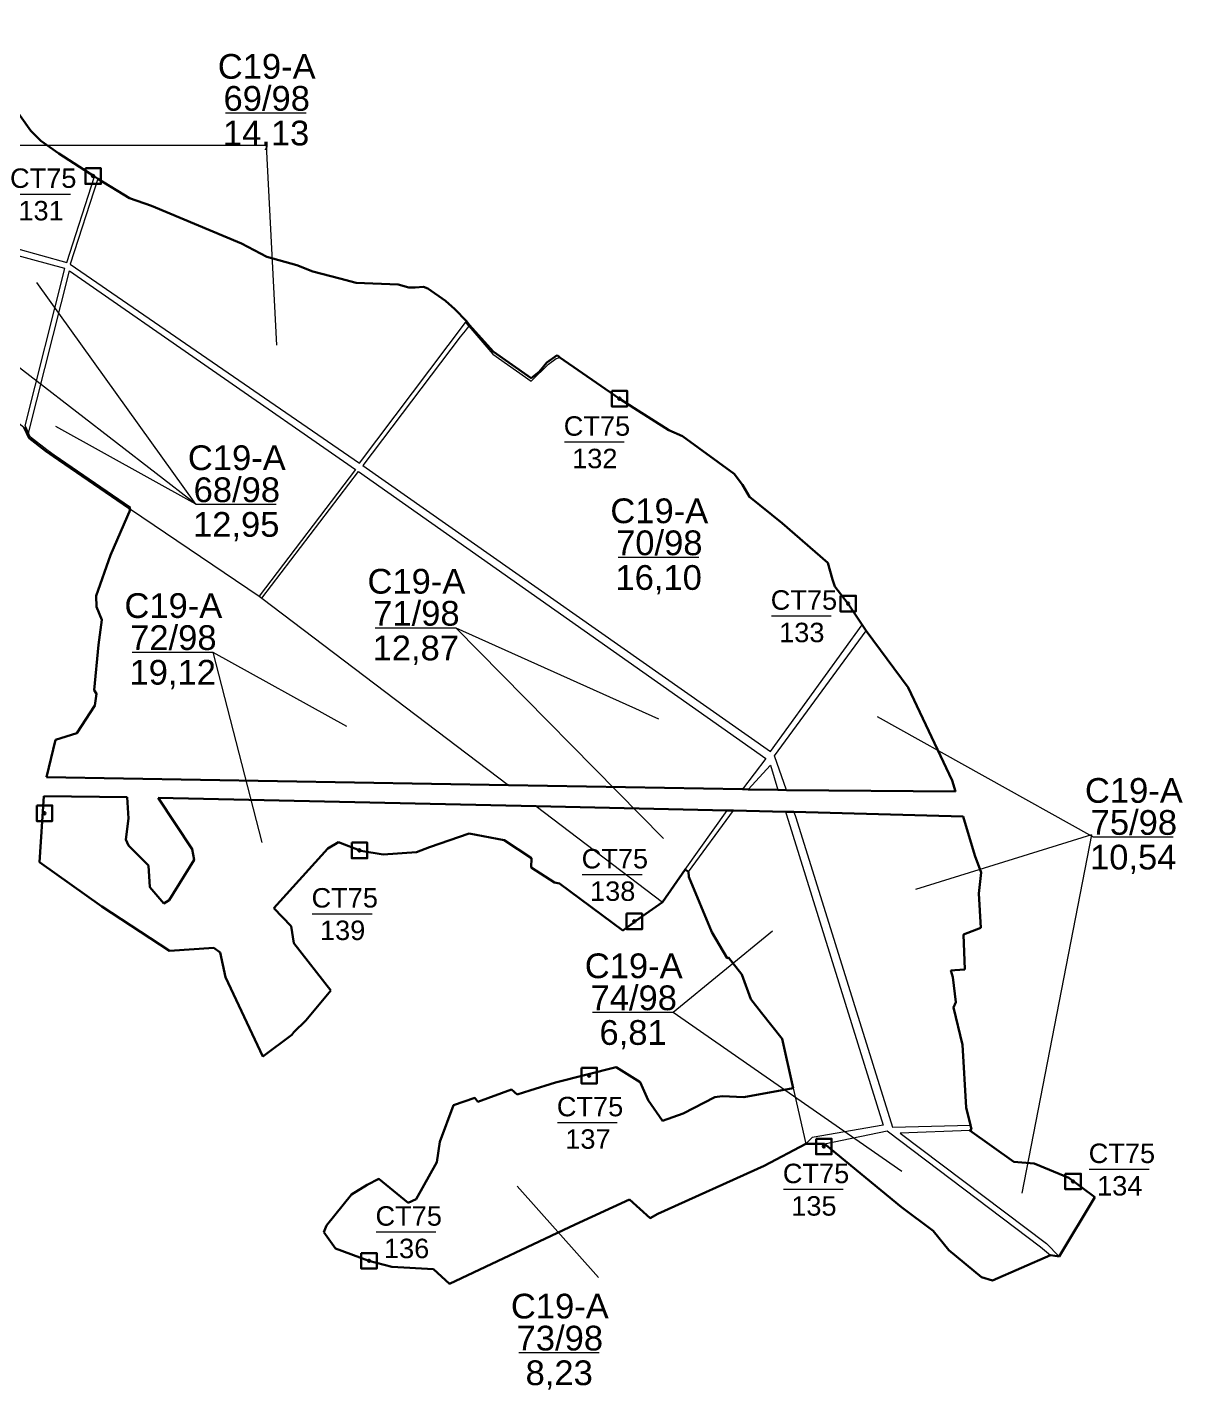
# Model space of a CAD drawing. Header units: metres. Extents: x 396697 to 401076, y 1541241 to 1544822.
# Drawn here: x 399590 to 401076, y 1542945 to 1544696 of the extents above; entities that cross this region are included whole.
import ezdxf
from ezdxf.enums import TextEntityAlignment as Align

# ---------------------------------------------------------------- set-up
doc = ezdxf.new("R2010")
doc.units = ezdxf.units.M
doc.header["$MEASUREMENT"] = 0
doc.layers.add('RanhOne', color=1, linetype='Continuous', lineweight=0)
doc.styles.add('Style-Arial', font='arial.ttf')
doc.styles.add('Style-vnarial', font='vnarial.shx')

# ---------------------------------------------------------------- blocks, each defined once
blk = doc.blocks.new('*U0')
at = {"color": 0, "linetype": 'Continuous', "lineweight": -2, "ltscale": 10, "flags": 128}
blk.add_lwpolyline([(-150, 150), (150, 150), (150, -150), (-150, -150), (-150, 150)], close=True, dxfattribs=at)
at = {"color": 0, "linetype": 'Continuous', "lineweight": -2, "ltscale": 10}
blk.add_circle((-0.02828, 0.016065), 22.5, dxfattribs=at)
blk = doc.blocks.new('*U37')
at = {"layer": 'RanhOne', "color": 3, "linetype": 'Continuous', "lineweight": 13}
blk.add_line((-61.590481, 0.735993), (61.441778, 0.735993), dxfattribs=at)
at = {"layer": 'RanhOne', "color": 3, "linetype": 'Continuous', "lineweight": 13, "style": 'Style-vnarial'}
for s, p in [('CT75', (-62.927429, 13.404383)), ('131', (-45.630649, -53.404347))]:
    blk.add_text(s, height=40, dxfattribs=at).set_placement(p)
blk = doc.blocks.new('*U38')
at = {"layer": 'RanhOne', "color": 3, "linetype": 'Continuous', "lineweight": 13}
blk.add_line((-61.590481, 0.735993), (61.441778, 0.735993), dxfattribs=at)
at = {"layer": 'RanhOne', "color": 3, "linetype": 'Continuous', "lineweight": 13, "style": 'Style-vnarial'}
for s, p in [('CT75', (-62.927429, 13.404383)), ('133', (-45.630649, -53.404347))]:
    blk.add_text(s, height=40, dxfattribs=at).set_placement(p)
blk = doc.blocks.new('*U39')
at = {"layer": 'RanhOne', "color": 3, "linetype": 'Continuous', "lineweight": 13}
blk.add_line((-61.590481, 0.735993), (61.441778, 0.735993), dxfattribs=at)
at = {"layer": 'RanhOne', "color": 3, "linetype": 'Continuous', "lineweight": 13, "style": 'Style-vnarial'}
for s, p in [('CT75', (-62.927429, 13.404383)), ('134', (-45.630649, -53.404347))]:
    blk.add_text(s, height=40, dxfattribs=at).set_placement(p)
blk = doc.blocks.new('*U40')
at = {"layer": 'RanhOne', "color": 3, "linetype": 'Continuous', "lineweight": 13}
blk.add_line((-61.590481, 0.735993), (61.441778, 0.735993), dxfattribs=at)
at = {"layer": 'RanhOne', "color": 3, "linetype": 'Continuous', "lineweight": 13, "style": 'Style-vnarial'}
for s, p in [('CT75', (-62.927429, 13.404383)), ('135', (-45.630649, -53.404347))]:
    blk.add_text(s, height=40, dxfattribs=at).set_placement(p)
blk = doc.blocks.new('*U41')
at = {"layer": 'RanhOne', "color": 3, "linetype": 'Continuous', "lineweight": 13}
blk.add_line((-61.590481, 0.735993), (61.441778, 0.735993), dxfattribs=at)
at = {"layer": 'RanhOne', "color": 3, "linetype": 'Continuous', "lineweight": 13, "style": 'Style-vnarial'}
for s, p in [('CT75', (-62.927429, 13.404383)), ('136', (-45.630649, -53.404347))]:
    blk.add_text(s, height=40, dxfattribs=at).set_placement(p)
blk = doc.blocks.new('*U42')
at = {"layer": 'RanhOne', "color": 3, "linetype": 'Continuous', "lineweight": 13}
blk.add_line((-61.590481, 0.735993), (61.441778, 0.735993), dxfattribs=at)
at = {"layer": 'RanhOne', "color": 3, "linetype": 'Continuous', "lineweight": 13, "style": 'Style-vnarial'}
for s, p in [('CT75', (-62.927429, 13.404383)), ('137', (-45.630649, -53.404347))]:
    blk.add_text(s, height=40, dxfattribs=at).set_placement(p)
blk = doc.blocks.new('*U43')
at = {"layer": 'RanhOne', "color": 3, "linetype": 'Continuous', "lineweight": 13}
blk.add_line((-61.590481, 0.735993), (61.441778, 0.735993), dxfattribs=at)
at = {"layer": 'RanhOne', "color": 3, "linetype": 'Continuous', "lineweight": 13, "style": 'Style-vnarial'}
for s, p in [('CT75', (-62.927429, 13.404383)), ('138', (-45.630649, -53.404347))]:
    blk.add_text(s, height=40, dxfattribs=at).set_placement(p)
blk = doc.blocks.new('*U44')
at = {"layer": 'RanhOne', "color": 3, "linetype": 'Continuous', "lineweight": 13}
blk.add_line((-61.590481, 0.735993), (61.441778, 0.735993), dxfattribs=at)
at = {"layer": 'RanhOne', "color": 3, "linetype": 'Continuous', "lineweight": 13, "style": 'Style-vnarial'}
for s, p in [('CT75', (-62.927429, 13.404383)), ('139', (-45.630649, -53.404347))]:
    blk.add_text(s, height=40, dxfattribs=at).set_placement(p)
blk = doc.blocks.new('*U46')
at = {"layer": 'RanhOne', "color": 3, "linetype": 'Continuous', "lineweight": 13}
blk.add_line((-61.590481, 0.735993), (61.441778, 0.735993), dxfattribs=at)
at = {"layer": 'RanhOne', "color": 3, "linetype": 'Continuous', "lineweight": 13, "style": 'Style-vnarial'}
for s, p in [('CT75', (-62.927429, 13.404383)), ('132', (-45.630649, -53.404347))]:
    blk.add_text(s, height=40, dxfattribs=at).set_placement(p)
blk = doc.blocks.new('*U70')
at = {"layer": 'RanhOne', "color": 3, "linetype": 'Continuous', "lineweight": 13}
blk.add_line((-66.520877, -1.660429), (63.750129, -1.660429), dxfattribs=at)
at = {"layer": 'RanhOne', "color": 3, "linetype": 'Continuous', "lineweight": 13, "style": 'Style-Arial'}
blk.add_text('14,13', height=40, dxfattribs=at).set_placement((-1.025137, -54.422685), align=Align.CENTER)
at = {"layer": 'RanhOne', "color": 3, "linetype": 'Continuous', "lineweight": 13, "insert": (-0.000029, 1.089388), "char_height": 40, "attachment_point": 8, "line_spacing_factor": 0.776524, "style": 'Style-Arial'}
blk.add_mtext('C19-A\\P69/98', dxfattribs=at)
blk = doc.blocks.new('*U71')
at = {"layer": 'RanhOne', "color": 3, "linetype": 'Continuous', "lineweight": 13}
blk.add_line((-66.520877, -1.660429), (63.750129, -1.660429), dxfattribs=at)
at = {"layer": 'RanhOne', "color": 3, "linetype": 'Continuous', "lineweight": 13, "style": 'Style-Arial'}
blk.add_text('12,95', height=40, dxfattribs=at).set_placement((-1.025137, -54.422685), align=Align.CENTER)
at = {"layer": 'RanhOne', "color": 3, "linetype": 'Continuous', "lineweight": 13, "insert": (-0.000029, 1.089388), "char_height": 40, "attachment_point": 8, "line_spacing_factor": 0.776524, "style": 'Style-Arial'}
blk.add_mtext('C19-A\\P68/98', dxfattribs=at)
blk = doc.blocks.new('*U72')
at = {"layer": 'RanhOne', "color": 3, "linetype": 'Continuous', "lineweight": 13}
blk.add_line((-66.520877, -1.660429), (63.750129, -1.660429), dxfattribs=at)
at = {"layer": 'RanhOne', "color": 3, "linetype": 'Continuous', "lineweight": 13, "style": 'Style-Arial'}
blk.add_text('16,10', height=40, dxfattribs=at).set_placement((-1.025137, -54.422685), align=Align.CENTER)
at = {"layer": 'RanhOne', "color": 3, "linetype": 'Continuous', "lineweight": 13, "insert": (-0.000029, 1.089388), "char_height": 40, "attachment_point": 8, "line_spacing_factor": 0.776524, "style": 'Style-Arial'}
blk.add_mtext('C19-A\\P70/98', dxfattribs=at)
blk = doc.blocks.new('*U73')
at = {"layer": 'RanhOne', "color": 3, "linetype": 'Continuous', "lineweight": 13}
blk.add_line((-66.520877, -1.660429), (63.750129, -1.660429), dxfattribs=at)
at = {"layer": 'RanhOne', "color": 3, "linetype": 'Continuous', "lineweight": 13, "style": 'Style-Arial'}
blk.add_text('12,87', height=40, dxfattribs=at).set_placement((-1.025137, -54.422685), align=Align.CENTER)
at = {"layer": 'RanhOne', "color": 3, "linetype": 'Continuous', "lineweight": 13, "insert": (-0.000029, 1.089388), "char_height": 40, "attachment_point": 8, "line_spacing_factor": 0.776524, "style": 'Style-Arial'}
blk.add_mtext('C19-A\\P71/98', dxfattribs=at)
blk = doc.blocks.new('*U74')
at = {"layer": 'RanhOne', "color": 3, "linetype": 'Continuous', "lineweight": 13}
blk.add_line((-66.520877, -1.660429), (63.750129, -1.660429), dxfattribs=at)
at = {"layer": 'RanhOne', "color": 3, "linetype": 'Continuous', "lineweight": 13, "style": 'Style-Arial'}
blk.add_text('19,12', height=40, dxfattribs=at).set_placement((-1.025137, -54.422685), align=Align.CENTER)
at = {"layer": 'RanhOne', "color": 3, "linetype": 'Continuous', "lineweight": 13, "insert": (-0.000029, 1.089388), "char_height": 40, "attachment_point": 8, "line_spacing_factor": 0.776524, "style": 'Style-Arial'}
blk.add_mtext('C19-A\\P72/98', dxfattribs=at)
blk = doc.blocks.new('*U75')
at = {"layer": 'RanhOne', "color": 3, "linetype": 'Continuous', "lineweight": 13}
blk.add_line((-66.520877, -1.660429), (63.750129, -1.660429), dxfattribs=at)
at = {"layer": 'RanhOne', "color": 3, "linetype": 'Continuous', "lineweight": 13, "style": 'Style-Arial'}
blk.add_text('10,54', height=40, dxfattribs=at).set_placement((-1.025137, -54.422685), align=Align.CENTER)
at = {"layer": 'RanhOne', "color": 3, "linetype": 'Continuous', "lineweight": 13, "insert": (-0.000029, 1.089388), "char_height": 40, "attachment_point": 8, "line_spacing_factor": 0.776524, "style": 'Style-Arial'}
blk.add_mtext('C19-A\\P75/98', dxfattribs=at)
blk = doc.blocks.new('*U76')
at = {"layer": 'RanhOne', "color": 3, "linetype": 'Continuous', "lineweight": 13}
blk.add_line((-66.520877, -1.660429), (63.750129, -1.660429), dxfattribs=at)
at = {"layer": 'RanhOne', "color": 3, "linetype": 'Continuous', "lineweight": 13, "style": 'Style-Arial'}
blk.add_text('8,23', height=40, dxfattribs=at).set_placement((-1.025137, -54.422685), align=Align.CENTER)
at = {"layer": 'RanhOne', "color": 3, "linetype": 'Continuous', "lineweight": 13, "insert": (-0.000029, 1.089388), "char_height": 40, "attachment_point": 8, "line_spacing_factor": 0.776524, "style": 'Style-Arial'}
blk.add_mtext('C19-A\\P73/98', dxfattribs=at)
blk = doc.blocks.new('*U77')
at = {"layer": 'RanhOne', "color": 3, "linetype": 'Continuous', "lineweight": 13}
blk.add_line((-66.520877, -1.660429), (63.750129, -1.660429), dxfattribs=at)
at = {"layer": 'RanhOne', "color": 3, "linetype": 'Continuous', "lineweight": 13, "style": 'Style-Arial'}
blk.add_text('6,81', height=40, dxfattribs=at).set_placement((-1.025137, -54.422685), align=Align.CENTER)
at = {"layer": 'RanhOne', "color": 3, "linetype": 'Continuous', "lineweight": 13, "insert": (-0.000029, 1.089388), "char_height": 40, "attachment_point": 8, "line_spacing_factor": 0.776524, "style": 'Style-Arial'}
blk.add_mtext('C19-A\\P74/98', dxfattribs=at)

msp = doc.modelspace()

# ---------------------------------------------------------------- linework, layer by layer
at = {"layer": 'RanhOne', "color": 3, "linetype": 'Continuous', "lineweight": 30}
for p, q in [((399504.896, 1544688.522), (399594.535, 1544563.163)), ((399594.535, 1544563.163), (399607.487, 1544550.258)), ((399607.487, 1544550.258), (399630.68, 1544533.97)), ((399630.68, 1544533.97), (399676.3541, 1544504.3421)), ((399676.3541, 1544504.3421), (399679.98, 1544501.99)), ((399679.98, 1544501.99), (399680.5671, 1544501.6301)), ((399680.5671, 1544501.6301), (399721.46, 1544476.56)), ((399721.46, 1544476.56), (399749.65, 1544467.03)), ((399749.65, 1544467.03), (399865.22, 1544418.54)), ((399865.22, 1544418.54), (399897.84, 1544401.2)), ((399897.84, 1544401.2), (399936.61, 1544390.66)), ((399936.61, 1544390.66), (399957.242, 1544382.482)), ((399957.242, 1544382.482), (399991.704, 1544373.481)), ((399991.704, 1544373.481), (400012.71, 1544367.74)), ((400012.71, 1544367.74), (400066.915, 1544365.651)), ((400066.915, 1544365.651), (400080.596, 1544362.038)), ((400080.596, 1544362.038), (400088.834, 1544361.844)), ((400088.834, 1544361.844), (400099.297, 1544362.867)), ((400099.297, 1544362.867), (400104.821, 1544360.731)), ((400104.821, 1544360.731), (400127.601, 1544344.613)), ((400127.601, 1544344.613), (400139.756, 1544334.058)), ((400139.756, 1544334.058), (400154.469, 1544318.5871)), ((400154.469, 1544318.5871), (400158.252, 1544313.92)), ((400158.252, 1544313.92), (400158.6682, 1544313.4562)), ((400158.6682, 1544313.4562), (400189.04, 1544279.61)), ((400189.04, 1544279.61), (400237.6599, 1544245.4075)), ((400248.11, 1544253.47), (400257.73, 1544265.26)), ((400257.73, 1544265.26), (400271.3, 1544274.99)), ((400271.3, 1544274.99), (400273.67, 1544272.74)), ((400273.67, 1544272.74), (400274.7207, 1544272.0101)), ((400274.7207, 1544272.0101), (400351.134, 1544218.925)), ((400237.6599, 1544245.4075), (400248.11, 1544253.47)), ((400351.134, 1544218.925), (400370.05, 1544206.7)), ((400370.05, 1544206.7), (400414.99, 1544178.46)), ((399585.81, 1544181.944), (399592.421, 1544168.169)), ((400414.99, 1544178.46), (400432.18, 1544170.73)), ((399592.421, 1544168.169), (399613.639, 1544151.371)), ((400432.18, 1544170.73), (400498.82, 1544122.13)), ((399613.639, 1544151.371), (399623.406, 1544144.68)), ((399623.406, 1544144.68), (399720.47, 1544078.05)), ((400498.82, 1544122.13), (400509.672, 1544108.139)), ((400509.672, 1544108.139), (400518.518, 1544092.875)), ((400518.518, 1544092.875), (400560.53, 1544059.03)), ((399696.767, 1544017.685), (399722.4634, 1544076.7076)), ((399720.47, 1544078.05), (399722.4634, 1544076.7076)), ((400560.53, 1544059.03), (400619.14, 1544007.91)), ((399678.388, 1543965.328), (399696.767, 1544017.685)), ((400619.14, 1544007.91), (400625.237, 1543986.442)), ((400625.237, 1543986.442), (400628.383, 1543977.555)), ((399678.388, 1543965.328), (399678.822, 1543951.128)), ((400628.383, 1543977.555), (400645.491, 1543955.316)), ((399678.822, 1543951.128), (399685.845, 1543934.493)), ((400645.491, 1543955.316), (400663.372, 1543928.205)), ((399681.26, 1543902.57), (399685.845, 1543934.493)), ((400663.372, 1543928.205), (400668.336, 1543920.466)), ((400668.336, 1543920.466), (400722.5, 1543847.719)), ((399675.89, 1543843.93), (399681.26, 1543902.57)), ((399675.89, 1543843.93), (399678.778, 1543839.325)), ((399676.837, 1543824.281), (399678.778, 1543839.325)), ((400722.5, 1543847.719), (400779.23, 1543728.06)), ((399653.611, 1543788.654), (399676.837, 1543824.281)), ((399626.09, 1543780.36), (399653.611, 1543788.654)), ((399614.6695, 1543732.2368), (399626.09, 1543780.36)), ((399614.6695, 1543732.2368), (400208.5183, 1543721.8636)), ((400208.5183, 1543721.8636), (400509.6961, 1543716.6407)), ((400509.6961, 1543716.6407), (400516.7143, 1543716.519)), ((400516.7143, 1543716.519), (400555.0458, 1543715.8543)), ((400555.0458, 1543715.8543), (400565.904, 1543715.666)), ((400565.904, 1543715.666), (400783.466, 1543713.9726)), ((400779.23, 1543728.06), (400783.466, 1543713.9726)), ((399605.42, 1543623.12), (399611.2107, 1543707.8722)), ((399611.2107, 1543707.8722), (399718.1959, 1543706.4172)), ((399718.1959, 1543706.4172), (399720.144, 1543679.055)), ((399757.9851, 1543705.5419), (400244.0932, 1543694.8492)), ((399757.9851, 1543705.5419), (399802.106, 1543639.843)), ((400244.0932, 1543694.8492), (400490.0079, 1543689.4399)), ((400490.0079, 1543689.4399), (400498.0347, 1543689.2634)), ((400498.0347, 1543689.2634), (400564.7073, 1543687.7968)), ((400564.7073, 1543687.7968), (400575.6438, 1543687.5562)), ((400575.6438, 1543687.5562), (400793.1626, 1543681.7255)), ((400793.1626, 1543681.7255), (400808.19, 1543631.75)), ((399716.453, 1543652.236), (399720.144, 1543679.055)), ((399716.453, 1543652.236), (399720.107, 1543644.462)), ((399976.48, 1543640.45), (399990.17, 1543648.73)), ((399990.17, 1543648.73), (400018.63, 1543637.58)), ((400106.93, 1543642.41), (400158.22, 1543659.64)), ((400158.22, 1543659.64), (400203.29, 1543651.14)), ((400203.29, 1543651.14), (400238.308, 1543628.07)), ((399720.107, 1543644.462), (399745.621, 1543618.769)), ((399802.106, 1543639.843), (399804.292, 1543626.115)), ((399906.81, 1543563.75), (399976.48, 1543640.45)), ((400018.63, 1543637.58), (400047.57, 1543632.71)), ((400047.57, 1543632.71), (400090.48, 1543635.94)), ((400090.48, 1543635.94), (400106.93, 1543642.41)), ((400237.705, 1543616.26), (400238.308, 1543628.07)), ((400808.19, 1543631.75), (400816.544, 1543609.77)), ((399605.42, 1543623.12), (399685.645, 1543565.894)), ((399745.621, 1543618.769), (399747.631, 1543591.007)), ((399772.158, 1543574.048), (399804.292, 1543626.115)), ((400237.705, 1543616.26), (400267.7, 1543596.741)), ((400406.617, 1543571.434), (400435.988, 1543613.437)), ((400435.988, 1543613.437), (400440.049, 1543610.34)), ((400440.049, 1543610.34), (400440.462, 1543604.08)), ((400267.7, 1543596.741), (400274.049, 1543595.664)), ((400274.049, 1543595.664), (400355.856, 1543534.979)), ((400440.462, 1543604.08), (400469.99, 1543532.94)), ((400813.35, 1543582.52), (400816.544, 1543609.77)), ((399747.631, 1543591.007), (399765.571, 1543569.773)), ((400813.35, 1543582.52), (400815.81, 1543538.7)), ((399685.645, 1543565.894), (399772.77, 1543509.072)), ((399765.571, 1543569.773), (399772.158, 1543574.048)), ((399906.81, 1543563.75), (399929.08, 1543540.67)), ((400372.361, 1543547.463), (400406.617, 1543571.434)), ((399929.08, 1543540.67), (399932.63, 1543518.78)), ((400355.856, 1543534.979), (400369.399, 1543544.962)), ((400369.399, 1543544.962), (400372.361, 1543547.463)), ((400469.99, 1543532.94), (400489.89, 1543499.52)), ((400793.59, 1543529.83), (400815.81, 1543538.7)), ((400793.59, 1543529.83), (400795.54, 1543484.78)), ((399772.77, 1543509.072), (399829.566, 1543512.66)), ((399829.566, 1543512.66), (399837.945, 1543506.888)), ((399837.945, 1543506.888), (399844.583, 1543475.033)), ((399932.63, 1543518.78), (399980.067, 1543458.05)), ((400489.89, 1543499.52), (400491.5, 1543500.33)), ((400491.5, 1543500.33), (400508.667, 1543478.397)), ((399844.583, 1543475.033), (399892.8861, 1543373.0151)), ((400508.667, 1543478.397), (400520.22, 1543446.81)), ((400777.485, 1543483.74), (400782.59, 1543484.04)), ((400777.485, 1543483.74), (400780.089, 1543475.232)), ((400780.089, 1543475.232), (400783.861, 1543442.811)), ((400782.59, 1543484.04), (400795.54, 1543484.78)), ((399947.916, 1543419.2), (399980.067, 1543458.05)), ((400520.22, 1543446.81), (400533.83, 1543429.11)), ((400780.778, 1543436.082), (400783.861, 1543442.811)), ((400780.778, 1543436.082), (400792.5776, 1543387.918)), ((399932.593, 1543404.277), (399947.916, 1543419.2)), ((400533.83, 1543429.11), (400560.41, 1543396)), ((399892.8861, 1543373.0151), (399930.182, 1543401.183)), ((399930.182, 1543401.183), (399932.593, 1543404.277)), ((400560.41, 1543396), (400574.55, 1543332.48)), ((400792.5776, 1543387.918), (400796.929, 1543307.514)), ((400269.07, 1543339.88), (400347.28, 1543359.23)), ((400347.28, 1543359.23), (400377.84, 1543340.15)), ((400169.41, 1543314.69), (400212.65, 1543330.62)), ((400212.65, 1543330.62), (400219.8, 1543324.33)), ((400236.0847, 1543329.4696), (400269.07, 1543339.88)), ((400377.84, 1543340.15), (400388.33, 1543317.11)), ((400511.14, 1543320.99), (400574.55, 1543332.48)), ((400137.82, 1543310.63), (400165.17, 1543320.14)), ((400165.17, 1543320.14), (400169.41, 1543314.69)), ((400219.8, 1543324.33), (400236.0847, 1543329.4696)), ((400388.33, 1543317.11), (400406.67, 1543290.353)), ((400433.174, 1543299.886), (400474.093, 1543321.049)), ((400474.093, 1543321.049), (400483.5, 1543322.02)), ((400483.5, 1543322.02), (400511.14, 1543320.99)), ((400120.33, 1543263.48), (400137.82, 1543310.63)), ((400406.67, 1543290.353), (400433.174, 1543299.886)), ((400796.929, 1543307.514), (400802.5464, 1543284.7199)), ((400801.955, 1543277.78), (400803.85, 1543279.43)), ((400801.955, 1543277.78), (400858.583, 1543237.655)), ((400802.5464, 1543284.7199), (400803.85, 1543279.43)), ((400116.5, 1543237.42), (400120.33, 1543263.48)), ((400537.56, 1543232.42), (400591.04, 1543260.93)), ((400591.04, 1543260.93), (400614.85, 1543260.75)), ((400614.85, 1543260.75), (400714.09, 1543179.38)), ((400090.01, 1543189.87), (400116.5, 1543237.42)), ((400400.62, 1543170.99), (400537.56, 1543232.42)), ((400858.583, 1543237.655), (400884.49, 1543235.6)), ((400884.49, 1543235.6), (400929.24, 1543217.04)), ((400006.71, 1543195.59), (400026.96, 1543208.02)), ((400026.96, 1543208.02), (400041.96, 1543215.91)), ((400041.96, 1543215.91), (400079.43, 1543184.78)), ((400929.24, 1543217.04), (400962.4372, 1543192.168)), ((399974.79, 1543155.64), (400006.71, 1543195.59)), ((400079.43, 1543184.78), (400090.01, 1543189.87)), ((400916.556, 1543116.117), (400962.4372, 1543192.168)), ((400294.58, 1543157.23), (400364.157, 1543189.163)), ((400364.157, 1543189.163), (400390.934, 1543165.138)), ((400714.09, 1543179.38), (400754.68, 1543148.893)), ((399971.3631, 1543147.1021), (399974.79, 1543155.64)), ((400132.588, 1543080.77), (400294.58, 1543157.23)), ((400390.934, 1543165.138), (400400.62, 1543170.99)), ((399971.3631, 1543147.1021), (399986.353, 1543126.197)), ((400754.68, 1543148.893), (400774.835, 1543124.249)), ((399986.353, 1543126.197), (400029.084, 1543110.5039)), ((400774.835, 1543124.249), (400817.01, 1543089.5)), ((400029.084, 1543110.5039), (400058.77, 1543102.72)), ((400058.77, 1543102.72), (400112.17, 1543099.717)), ((400831.1938, 1543084.9369), (400905.449, 1543117.836)), ((400905.449, 1543117.836), (400916.556, 1543116.117)), ((400112.17, 1543099.717), (400132.588, 1543080.77)), ((400817.01, 1543089.5), (400831.1938, 1543084.9369))]:
    msp.add_line(p, q, dxfattribs=at)
at = {"layer": 'RanhOne', "color": 7, "linetype": 'Continuous', "lineweight": 0}
for p, q in [((399896.954158, 1544544.518148), (399470.958133, 1544544.518148)), ((399896.954158, 1544544.518148), (399910.439114, 1544287.637726)), ((399806.459914, 1544083.288483), (399410.950755, 1544389.104111)), ((399806.459914, 1544083.288483), (399602.334947, 1544368.384249)), ((399806.459914, 1544083.288483), (399626.715098, 1544183.124302)), ((400140.917507, 1543924.443849), (400401.699171, 1543807.11974)), ((400140.917507, 1543924.443849), (400408.098961, 1543653.548995)), ((399828.408245, 1543893.163891), (400000.455983, 1543797.729887)), ((399828.408245, 1543893.163891), (399891.659556, 1543648.424996)), ((400959.872394, 1543655.508152), (400682.908984, 1543809.633547)), ((400958.099946, 1543658.195729), (400731.974039, 1543587.809138)), ((400958.099946, 1543658.195729), (400868.502889, 1543197.483495)), ((400420.339043, 1543430.039887), (400548.171329, 1543534.846632)), ((400420.339043, 1543430.039887), (400714.565864, 1543225.572216)), ((400574.55, 1543332.48), (400591.04, 1543260.93)), ((400324.178685, 1543089.064887), (400219.648784, 1543206.375873))]:
    msp.add_line(p, q, dxfattribs=at)
at = {"layer": 'RanhOne', "color": 3, "linetype": 'Continuous', "lineweight": 0}
for p, q in [((400153.2484, 1544316.9667), (400154.469, 1544318.5871)), ((400153.2484, 1544316.9667), (400157.6865, 1544312.2667)), ((399587.0159, 1544183.9738), (399591.5624, 1544174.5508)), ((399722.46342, 1544076.70764), (399888.214, 1543965.092)), ((399888.214, 1543965.092), (399891.5841, 1543962.5329)), ((399891.5841, 1543962.5329), (400208.5183, 1543721.8636)), ((400663.372, 1543928.205), (400668.336, 1543920.466)), ((400208.5183, 1543721.8636), (400509.6961, 1543716.6407)), ((400509.6961, 1543716.6407), (400516.7143, 1543716.519)), ((400516.7143, 1543716.519), (400555.0458, 1543715.8543)), ((400555.0458, 1543715.8543), (400565.904, 1543715.666)), ((400244.0932, 1543694.8492), (400490.0079, 1543689.4399)), ((400244.0932, 1543694.8492), (400406.617, 1543571.434)), ((400435.988, 1543613.437), (400490.0079, 1543689.4399)), ((400440.049, 1543610.34), (400498.0347, 1543689.2634)), ((400490.0079, 1543689.4399), (400498.0347, 1543689.2634)), ((400498.0347, 1543689.2634), (400564.7073, 1543687.7968)), ((400564.7073, 1543687.7968), (400575.6438, 1543687.5562)), ((400406.617, 1543571.434), (400435.988, 1543613.437)), ((400435.988, 1543613.437), (400440.049, 1543610.34)), ((400591.04, 1543260.93), (400614.85, 1543260.75)), ((400905.449, 1543117.836), (400916.556, 1543116.117))]:
    msp.add_line(p, q, dxfattribs=at)
at = {"layer": 'RanhOne', "color": 3, "linetype": 'Continuous', "lineweight": 0, "flags": 128}
for points in [[(399335.5977, 1544479.0388), (399342.2, 1544507.87), (399363.988, 1544640.2068), (399364.2743, 1544641.9454), (399394.212, 1544653.258), (399450.303, 1544685.698), (399497.85, 1544696.45), (399504.896, 1544688.522), (399594.535, 1544563.163), (399607.487, 1544550.258), (399630.68, 1544533.97), (399676.3541, 1544504.3421)], [(399335.5977, 1544479.0388), (399640.966, 1544394), (399676.3541, 1544504.3421)], [(399676.3541, 1544504.3421), (399679.98, 1544501.99), (399680.5671, 1544501.6301)], [(399680.5671, 1544501.6301), (399644.988, 1544392.052), (400016.852, 1544135.906), (400153.2484, 1544316.9667)], [(399680.5671, 1544501.6301), (399721.46, 1544476.56), (399749.65, 1544467.03), (399865.22, 1544418.54), (399897.84, 1544401.2), (399936.61, 1544390.66), (399957.242, 1544382.482), (399991.704, 1544373.481), (400012.71, 1544367.74), (400066.915, 1544365.651), (400080.596, 1544362.038), (400088.834, 1544361.844), (400099.297, 1544362.867), (400104.821, 1544360.731), (400127.601, 1544344.613), (400139.756, 1544334.058), (400154.469, 1544318.5871)], [(399587.0159, 1544183.9738), (399638.214, 1544386.093), (399484.3132, 1544427.9229), (399467.3258, 1544370.7621)], [(399591.5624, 1544174.5508), (399644.108, 1544383.429), (400012.068, 1544127.862), (399888.214, 1543965.092)], [(399447.137, 1544274.5905), (399449.228, 1544274.052), (399446.7874, 1544286.3414), (399459.0674, 1544348.7584), (399466.0885, 1544370.3446), (399466.9795, 1544369.5969), (399495.3764, 1544345.7691), (399546.18, 1544303.14), (399566.84, 1544204.92), (399567.484, 1544198.619), (399570.159, 1544194.693), (399585.81, 1544181.944), (399592.421, 1544168.169), (399613.639, 1544151.371), (399623.406, 1544144.68), (399720.47, 1544078.05), (399722.46342, 1544076.70764)], [(400157.6865, 1544312.2667), (400155.3728, 1544309.4632), (400152.7777, 1544306.3186), (400146.335, 1544298.512), (400021.249, 1544133.04), (400545.658, 1543765.244), (400663.372, 1543928.205)], [(400154.469, 1544318.5871), (400158.252, 1544313.92), (400158.6682, 1544313.4562), (400189.04, 1544279.61), (400237.6599, 1544245.4075), (400248.11, 1544253.47), (400257.73, 1544265.26), (400271.3, 1544274.99), (400273.67, 1544272.74), (400274.7207, 1544272.0101)], [(400157.6865, 1544312.2667), (400188.3053, 1544276.1078), (400237.9868, 1544241.4806), (400259.875, 1544263.344), (400269.897, 1544270.764), (400274.7207, 1544272.0101)], [(400274.7207, 1544272.0101), (400351.134, 1544218.925), (400370.05, 1544206.7), (400414.99, 1544178.46), (400432.18, 1544170.73), (400498.82, 1544122.13), (400509.672, 1544108.139), (400518.518, 1544092.875), (400560.53, 1544059.03), (400619.14, 1544007.91), (400625.237, 1543986.442), (400628.383, 1543977.555), (400645.491, 1543955.316), (400663.372, 1543928.205)], [(399722.46342, 1544076.70764), (399722.7584, 1544078.9485), (399624.532, 1544146.3329), (399614.8263, 1544152.9819), (399594.0226, 1544169.4519), (399591.5624, 1544174.5508)], [(399891.5841, 1543962.5329), (400015.771, 1544125.37), (400539.404, 1543756.087), (400509.6961, 1543716.6407)], [(399722.46342, 1544076.70764), (399696.767, 1544017.685), (399678.388, 1543965.328), (399678.822, 1543951.128), (399685.845, 1543934.493), (399681.26, 1543902.57), (399675.89, 1543843.93), (399678.778, 1543839.325), (399676.837, 1543824.281), (399653.611, 1543788.654), (399626.09, 1543780.36), (399614.6695, 1543732.2368), (400208.5183, 1543721.8636)], [(400565.904, 1543715.666), (400550.828, 1543759.608), (400668.336, 1543920.466)], [(400668.336, 1543920.466), (400722.5, 1543847.719), (400779.23, 1543728.06), (400783.466, 1543713.9726), (400565.904, 1543715.666)], [(400516.7143, 1543716.519), (400545.421, 1543747.501), (400555.0458, 1543715.8543)], [(400244.0932, 1543694.8492), (399757.9851, 1543705.5419), (399802.106, 1543639.843), (399804.292, 1543626.115), (399772.158, 1543574.048), (399765.571, 1543569.773), (399747.631, 1543591.007), (399745.621, 1543618.769), (399720.107, 1543644.462), (399716.453, 1543652.236), (399720.144, 1543679.055), (399718.1959, 1543706.4172), (399611.2107, 1543707.8722), (399605.42, 1543623.12), (399685.645, 1543565.894), (399772.77, 1543509.072), (399829.566, 1543512.66), (399837.945, 1543506.888), (399844.583, 1543475.033), (399892.8861, 1543373.0151), (399930.182, 1543401.183), (399932.593, 1543404.277), (399947.916, 1543419.2), (399980.067, 1543458.05), (399932.63, 1543518.78), (399929.08, 1543540.67), (399906.81, 1543563.75), (399976.48, 1543640.45), (399990.17, 1543648.73), (400018.63, 1543637.58), (400047.57, 1543632.71), (400090.48, 1543635.94), (400106.93, 1543642.41), (400158.22, 1543659.64), (400203.29, 1543651.14), (400238.308, 1543628.07), (400237.705, 1543616.26), (400267.7, 1543596.741), (400274.049, 1543595.664), (400355.856, 1543534.979), (400369.399, 1543544.962), (400372.361, 1543547.463), (400406.617, 1543571.434)], [(400564.7073, 1543687.7968), (400566.073, 1543683.854), (400690.607, 1543285.005), (400599.23, 1543269.173), (400591.04, 1543260.93)], [(400802.5464, 1543284.7199), (400796.929, 1543307.514), (400792.5776, 1543387.918), (400780.778, 1543436.082), (400783.861, 1543442.811), (400780.089, 1543475.232), (400777.485, 1543483.74), (400782.59, 1543484.04), (400795.54, 1543484.78), (400793.59, 1543529.83), (400815.81, 1543538.7), (400813.35, 1543582.52), (400816.544, 1543609.77), (400808.19, 1543631.75), (400793.1626, 1543681.7255), (400575.6438, 1543687.5562)], [(400575.6438, 1543687.5562), (400578.139, 1543680.359), (400702.385, 1543282.374), (400802.5464, 1543284.7199)], [(400440.049, 1543610.34), (400440.462, 1543604.08), (400469.99, 1543532.94), (400489.89, 1543499.52), (400491.5, 1543500.33), (400508.667, 1543478.397), (400520.22, 1543446.81), (400533.83, 1543429.11), (400560.41, 1543396), (400574.55, 1543332.48), (400511.14, 1543320.99), (400483.5, 1543322.02), (400474.093, 1543321.049), (400433.174, 1543299.886), (400406.67, 1543290.353), (400388.33, 1543317.11), (400377.84, 1543340.15), (400347.28, 1543359.23), (400269.07, 1543339.88), (400236.0847, 1543329.4696), (400219.8, 1543324.33), (400212.65, 1543330.62), (400169.41, 1543314.69), (400165.17, 1543320.14), (400137.82, 1543310.63), (400120.33, 1543263.48), (400116.5, 1543237.42), (400090.01, 1543189.87), (400079.43, 1543184.78), (400041.96, 1543215.91), (400026.96, 1543208.02), (400006.71, 1543195.59), (399974.79, 1543155.64), (399971.3631, 1543147.1021), (399986.353, 1543126.197), (400029.084, 1543110.5039), (400058.77, 1543102.72), (400112.17, 1543099.717), (400132.588, 1543080.77), (400294.58, 1543157.23), (400364.157, 1543189.163), (400390.934, 1543165.138), (400400.62, 1543170.99), (400537.56, 1543232.42), (400591.04, 1543260.93)], [(400614.85, 1543260.75), (400695.381, 1543277.39), (400892.74, 1543128.324), (400905.449, 1543117.836)], [(400801.955, 1543277.78), (400712.112, 1543274.652), (400900.487, 1543132.849), (400916.556, 1543116.117)], [(400801.955, 1543277.78), (400803.85, 1543279.43), (400802.5464, 1543284.7199)], [(400801.955, 1543277.78), (400858.583, 1543237.655), (400884.49, 1543235.6), (400929.24, 1543217.04), (400962.4372, 1543192.168), (400916.556, 1543116.117)], [(400614.85, 1543260.75), (400714.09, 1543179.38), (400754.68, 1543148.893), (400774.835, 1543124.249), (400817.01, 1543089.5), (400831.1938, 1543084.9369), (400905.449, 1543117.836)]]:
    msp.add_lwpolyline(points, dxfattribs=at)

# ---------------------------------------------------------------- block references
at = {"layer": 'RanhOne', "color": 3, "linetype": 'Continuous', "lineweight": 13}
for name, p, xscale, yscale, zscale in [('*U70', (399897.769036, 1544587.778547), 0.794896, 0.794896, 0.794896), ('*U37', (399607.00116, 1544481.530953), 0.625, 0.625, 0.625), ('*U46', (400319.016466, 1544162.872527), 0.625, 0.625, 0.625), ('*U71', (399859.337123, 1544084.608351), 0.794896, 0.794896, 0.794896), ('*U72', (400402.549336, 1544016.358498), 0.794896, 0.794896, 0.794896), ('*U73', (400090.242756, 1543925.763718), 0.794896, 0.794896, 0.794896), ('*U74', (399777.733494, 1543894.48376), 0.794896, 0.794896, 0.794896), ('*U38', (400585.164425, 1543939.181463), 0.625, 0.625, 0.625), ('*U75', (401012.749603, 1543656.828021), 0.794896, 0.794896, 0.794896), ('*U43', (400342.031999, 1543606.571317), 0.625, 0.625, 0.625), ('*U44', (399994.747794, 1543556.243371), 0.625, 0.625, 0.625), ('*U77', (400369.664292, 1543431.359756), 0.794896, 0.794896, 0.794896), ('*U42', (400310.138915, 1543287.884378), 0.625, 0.625, 0.625), ('*U39', (400993.974648, 1543227.765974), 0.625, 0.625, 0.625), ('*U40', (400600.732222, 1543201.902869), 0.625, 0.625, 0.625), ('*U41', (400077.00116, 1543147.234734), 0.625, 0.625, 0.625), ('*U76', (400274.663053, 1542993.829446), 0.794896, 0.794896, 0.794896)]:
    msp.add_blockref(name, p, dxfattribs=dict(at, xscale=xscale, yscale=yscale, zscale=zscale))
at = {"layer": 'RanhOne', "color": 3, "linetype": 'Continuous', "lineweight": 30, "ltscale": 0.666667, "xscale": 0.066667, "yscale": 0.066667, "zscale": 0.066667}
for p in [(399674.5665, 1544505.076), (400351.316885, 1544218.914929), (400645.396, 1543955.439), (399611.9745, 1543685.89), (400017.007, 1543638.095), (400370.4385, 1543546.791), (400312.367, 1543348.572), (400614.1765, 1543257.45), (400934.578, 1543212.41), (400029.286, 1543110.41)]:
    msp.add_blockref('*U0', p, dxfattribs=at)

doc.saveas('drawing.dxf')
